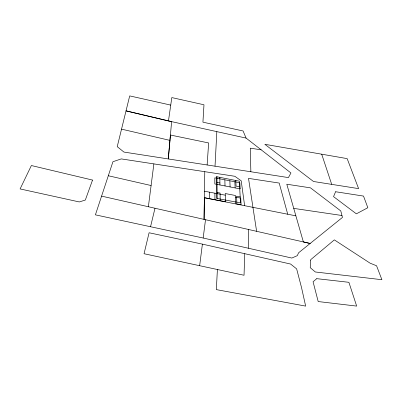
<?xml version="1.0" encoding="UTF-8"?>
<svg xmlns="http://www.w3.org/2000/svg" width="402" height="402" viewBox="0 0 402 402"><rect width="100%" height="100%" fill="white"/><g stroke="black" fill="none" stroke-linecap="round" stroke-linejoin="round"><path stroke-width="0.6" d="M209.668 198.729L209.698 192.201M235.582 197.166L240.723 198.151L241.099 204.708L235.894 203.719L235.507 195.513L225.226 193.538L225.442 201.729L204.382 197.724L204.065 219.391L204.774 171.684M244.748 253.687L244.034 275.254L144.052 253.727L149.087 232.763L202.397 244.125L290.591 264.044L296.641 268.878L301.545 287.636L305.651 306.103L216.341 289.616L217.402 269.521M215.025 166.197L123.937 152.067L117.228 146.66L126.027 110.872L168.463 120.937L246.089 138.092L290.932 172.96L288.425 177.594L215.025 166.197L216.829 131.625M207.125 164.971L208.648 142.951L170.428 135.032L168.292 158.951L171.614 121.635L126.027 110.872L129.695 95.897L170.739 105.098M148.373 206.749L153.876 163.895M199.648 265.697L202.397 244.125M101.595 196.121L310.153 243.471L303.374 241.939L286.797 184.227L310.475 187.85L340.78 210.934L342.454 217.417L298.575 252.803L297.324 255.647L291.832 258.054L203.171 238.019L205.512 219.718M168.463 120.937L171.81 97.585L203.975 104.776L202.93 122.168L243.089 130.977L246.089 138.092M244.627 205.693L241.205 180.82L234.823 176.277L121.263 158.906L112.947 161.71L95.405 214.844L150.544 226.738L154.986 208.241M293.731 208.387L341.966 215.512M261.164 149.81L250.275 148.182L250.863 171.76M331.7 184.372L358.609 188.623L347.162 158.619L264.858 144.303L313.495 181.493L331.7 184.372L321.7 154.187M217.135 192.478L220.09 193.045L220.201 200.734M240.195 196.91L236.572 196.211L236.868 202.221M204.482 191.196L225.271 195.186M217.03 182.413L219.924 182.975M239.627 186.809L236.074 186.121L235.798 180.483M204.382 197.724L295.892 215.849M150.544 226.738L203.171 238.019M108.319 175.754L151.097 185.533M121.53 129.142L169.945 140.383M287.721 214.231L279.204 183.066L248.516 178.377L256.617 231.326M234.853 181.769L235.145 187.92M229.864 180.789L230.09 186.94M224.859 179.815L225.019 185.955M219.834 177.352L219.939 184.97M216.969 176.795L217.196 198.472M214.899 193.196L214.939 199.734M248.426 229.457L248.511 248.265M310.485 260.365L310.254 267.697L315.329 271.983L381.9 279.707L376.558 265.767L370.121 263.184L334.338 239.878L310.786 259.607L310.485 260.365M92.54 180.071L85.33 200.045L79.294 201.94L20.1 188.935L31.376 165.539L92.54 180.071M335.585 191.734L333.549 196.638L356.368 213.829L367.84 207.718L363.514 196.081L335.585 191.734M316.741 278.661L313.073 281.762L318.193 301.55L356.664 306.093L348.896 282.304L316.741 278.661M240.537 202.925L216.487 198.337L216.286 176.659L239.306 181.171L240.537 202.925M240.19 188.9L214.844 183.98L214.809 177.845L239.838 182.744L240.19 188.9"/></g></svg>
